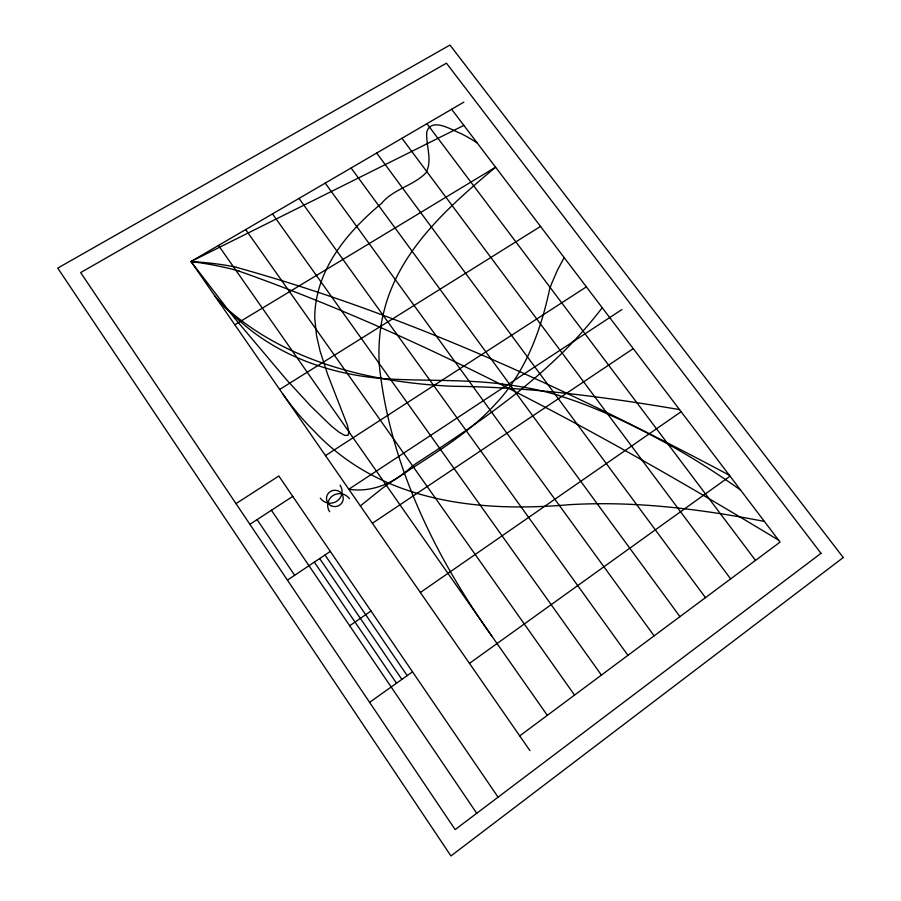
<?xml version="1.0" encoding="UTF-8"?>
<svg xmlns="http://www.w3.org/2000/svg" width="901" height="901" viewBox="0 0 901 901"><rect width="100%" height="100%" fill="white"/><g stroke="black" fill="none" stroke-linecap="round" stroke-linejoin="round"><path stroke-width="1.35" d="M382.441 318.132C395.404 253.271 447.279 207.68 495.584 167.192L234.834 324.765M564.15 257.562L557.381 270.3L551.615 283.612A149.701 135.871 34.6 0 0 549.486 289.75C540.634 331.331 525.204 372.654 495.449 404.02C465.265 437.548 424.709 458.744 388.061 484.197A312.816 296.643 73.8 0 0 381.382 489.018L360.366 505.923M602.217 307.725C552.516 372.969 484.028 419.562 415.947 463.565A195.01 188.332 59.9 0 0 411.047 467.214C394.413 482.936 372 492.813 348.8 489.243L621.915 309.539M519.719 735.892L780.075 542.109L451.626 109.269M469.455 663.361L730.058 476.19M369.59 702.341L412.523 671.831M420.362 592.498L681.122 411.712M349.667 625.756L371.009 611.036M287.43 580.143L330.318 551.423M372.383 523.267L633.257 348.619M249.881 524.303L292.746 496.383M325.498 455.602L586.393 286.867M235.983 503.625L278.837 476.01L498.084 797.171M279.659 389.457L540.521 226.421M463.869 102.117L190.989 261.504L529.923 750.612M463.869 125.397L190.989 261.504L233.956 317.411L286.574 379.783L311.025 406.34L331.14 425.858L338.832 432.041L344.554 435.341L348.011 435.386L348.912 431.827L347.302 424.968L327.592 374.264L320.046 350.962L316.533 335.701L314.809 318.965A107.354 100.416 14.1 0 1 315.665 304.211C321.466 262.54 350.399 229.406 381.574 203.378C393.41 188.973 413.266 185.82 425.88 172.958C432.908 160.175 425.7 145.511 426.792 131.906C431.478 116.758 451.975 130.127 461.323 133.731A158.43 146.075 10.8 0 1 471.414 139.306L477.17 142.932M502.533 384.051C465.288 379.411 427.693 380.965 390.291 379.073C336.692 376.156 282.903 358.699 242.02 322.963A238.089 214.123 11.7 0 1 214.967 296.091M679.523 409.595C604.751 396.868 529.416 386.957 453.451 386.304C369.083 382.598 280.087 361.008 217.941 300.393M764.363 521.409C699.964 508.997 634.383 500.708 568.689 504.74C477.868 512.601 380.774 501.936 314.449 431.399A268.126 245.804 20 0 1 282.677 393.805M236.434 267.36C408.671 315.147 571.853 391.485 729.303 475.199M239.137 271.167C428.955 338.438 606.688 436.152 778.599 540.161M558.575 395.471C596.811 407.365 633.02 424.979 668.069 444.17A981.223 850.938 -75.6 0 1 740.588 490.076M426.939 123.696L755.511 560.388M401.947 138.281L730.643 578.904M376.674 153.046L705.46 597.645M351.097 167.991L679.94 616.633M491.833 636.083C434.665 555.849 389.007 462.517 379.13 363.418M325.205 183.106L654.103 635.869M299.008 198.411L627.929 655.354M272.496 213.897L601.406 675.097M245.658 229.575L574.534 695.099M218.493 245.444L547.312 715.36M325.002 554.982L407.207 675.615M319.675 558.552L401.869 679.399M314.336 562.123L396.519 683.206M271.426 510.27L476.73 813.299M257.089 519.607L294.638 575.311M236.467 267.237A304.009 288.511 -28.1 0 0 190.989 261.605A338.787 319.776 -32 0 1 239.182 271.032M329.665 511.745A11.904 11.634 -3.7 0 1 332.92 495.606A11.904 11.634 -3.7 0 1 349.43 498.704M340.049 485.155A11.893 11.578 -4.1 0 1 336.794 501.238A11.893 11.578 -4.1 0 1 320.294 498.107M379.231 363.418A201.959 187.69 29.7 0 1 382.351 318.109M502.521 384.153A352.832 340.105 82.5 0 1 558.609 395.348M843.246 557.55L450.939 855.95L57.754 268.104L449.971 45.05L843.246 557.55M821.014 553.315L455.151 829.596L80.651 272.575L446.434 63.171L821.014 553.315M330.825 505.63A8.413 8.21 -3.9 0 0 343.281 498.219A8.413 8.21 -3.9 0 0 330.509 491.417A8.413 8.21 -3.9 0 0 330.825 505.63"/></g></svg>
